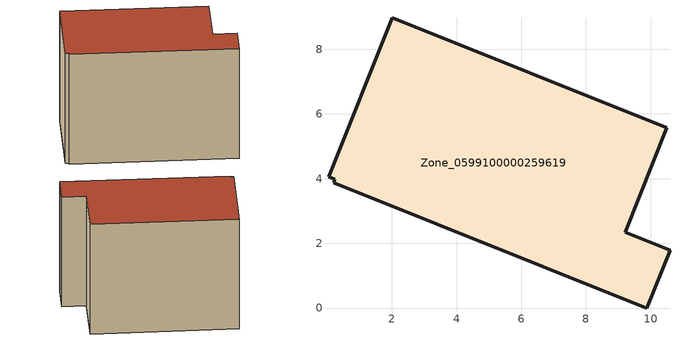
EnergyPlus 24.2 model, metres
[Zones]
Zone_0599100000259619
 floor ground (C_G): 9.88,0 0.2,3.88 0.24,3.98 0.04,4.07 2.01,8.97 10.5,5.57 9.21,2.34 10.6,1.79 z0.38
 wall outside (C_F): 9.88,0 10.6,1.79 9.21,2.34 10.5,5.57 2.01,8.97 0.04,4.07 0.24,3.98 0.2,3.88 9.88,0 z0.38:8.07
 roof outside (C_R): 0.2,3.88 9.88,0 10.6,1.79 9.21,2.34 10.5,5.57 2.01,8.97 0.04,4.07 0.24,3.98 z8.07
[BUILDING]
Pand.0599100000259619: North Axis=0; Terrain=City; Loads Convergence Tolerance Value=0.04; Temperature Convergence Tolerance Value=0.4; Solar Distribution=FullExterior; Maximum Number of Warmup Days=25; Minimum Number of Warmup Days=1
[Site:Location]
Rotterdam.The.Hague.AP_ZH_NLD Design_Conditions: Latitude=51.96; Longitude=4.45; Time Zone=1; Elevation=-4.5
[SITE:GROUNDTEMPERATURE:BUILDINGSURFACE]
18, 18, 18, 18, 18, 18, 18, 18, 18, 18, 18, 18
[MATERIAL] Thermal Absorptance=0.9; Solar Absorptance=0.7; Visible Absorptance=0.7
Name | Roughness | Thickness | Conductivity | Density | Specific Heat
G.TI.1975-1991 | MediumSmooth | 0.15 | 0.288461 | 540 | 1210
F.TI.1975-1991 | Rough | 0.3 | 0.230769 | 1920 | 840
R.TI.1975-1991 | MediumRough | 0.2 | 0.153846 | 1500 | 1000
[CONSTRUCTION]
C_G: G.TI.1975-1991
C_F: F.TI.1975-1991
C_R: R.TI.1975-1991
[ZONE]
Zone_0599100000259619: Type=1; Multiplier=1; Ceiling Height=Autocalculate; Volume=Autocalculate; Floor Area=autocalculate; Part of Total Floor Area=Yes
[ZONEINFILTRATION:DESIGNFLOWRATE]
Infil_Zone_0599100000259619: Zone or ZoneList or Space or SpaceList=Zone_0599100000259619; Schedule=AlwaysOn; Design Flow Rate Calculation Method=Flow/Area; Flow Rate per Floor Area=0.003; Constant Term Coefficient=1; Temperature Term Coefficient=0; Velocity Term Coefficient=0; Velocity Squared Term Coefficient=0
[HVACTEMPLATE:ZONE:IDEALLOADSAIRSYSTEM]
Zone_0599100000259619: Maximum Heating Supply Air Temperature=50; Minimum Cooling Supply Air Temperature=13; Maximum Heating Supply Air Humidity Ratio=0.0156; Minimum Cooling Supply Air Humidity Ratio=0.0077; Heating Limit=NoLimit; Cooling Limit=NoLimit; Dehumidification Control Type=ConstantSensibleHeatRatio; Cooling Sensible Heat Ratio=0.7; Dehumidification Setpoint=60; Humidification Control Type=None; Humidification Setpoint=30; Outdoor Air Method=None; Outdoor Air Flow Rate per Person=0.00944; Outdoor Air Flow Rate per Zone Floor Area=0; Outdoor Air Flow Rate per Zone=0; Demand Controlled Ventilation Type=None; Outdoor Air Economizer Type=NoEconomizer; Heat Recovery Type=None; Sensible Heat Recovery Effectiveness=0.7; Latent Heat Recovery Effectiveness=0.65
[ZONECONTROL:THERMOSTAT]
ThermostatControl_Zone_0599100000259619: Zone or ZoneList=Zone_0599100000259619; Control Type Schedule=DualSetpointControlType; Control 1=Thermostat_Zone_0599100000259619; Temperature Difference Between Cutout And Setpoint=0
[THERMOSTATSETPOINT:DUALSETPOINT]
Thermostat_Zone_0599100000259619: Heating Setpoint Temperature Schedule=HeatingSetpoint_Zone_0599100000259619; Cooling Setpoint Temperature Schedule=CoolingSetpoint_Zone_0599100000259619
[SCHEDULE:COMPACT]
HeatingSetpoint_Zone_0599100000259619: Through: 12/31, For: AllDays, Until: 24:00, 21
CoolingSetpoint_Zone_0599100000259619: Through: 12/31, For: AllDays, Until: 24:00, 24
DualSetpointControlType: Through: 12/31, For: AllDays, Until: 24:00, 4
AlwaysOn: Through: 12/31, For: AllDays, Until: 24:00, 1
